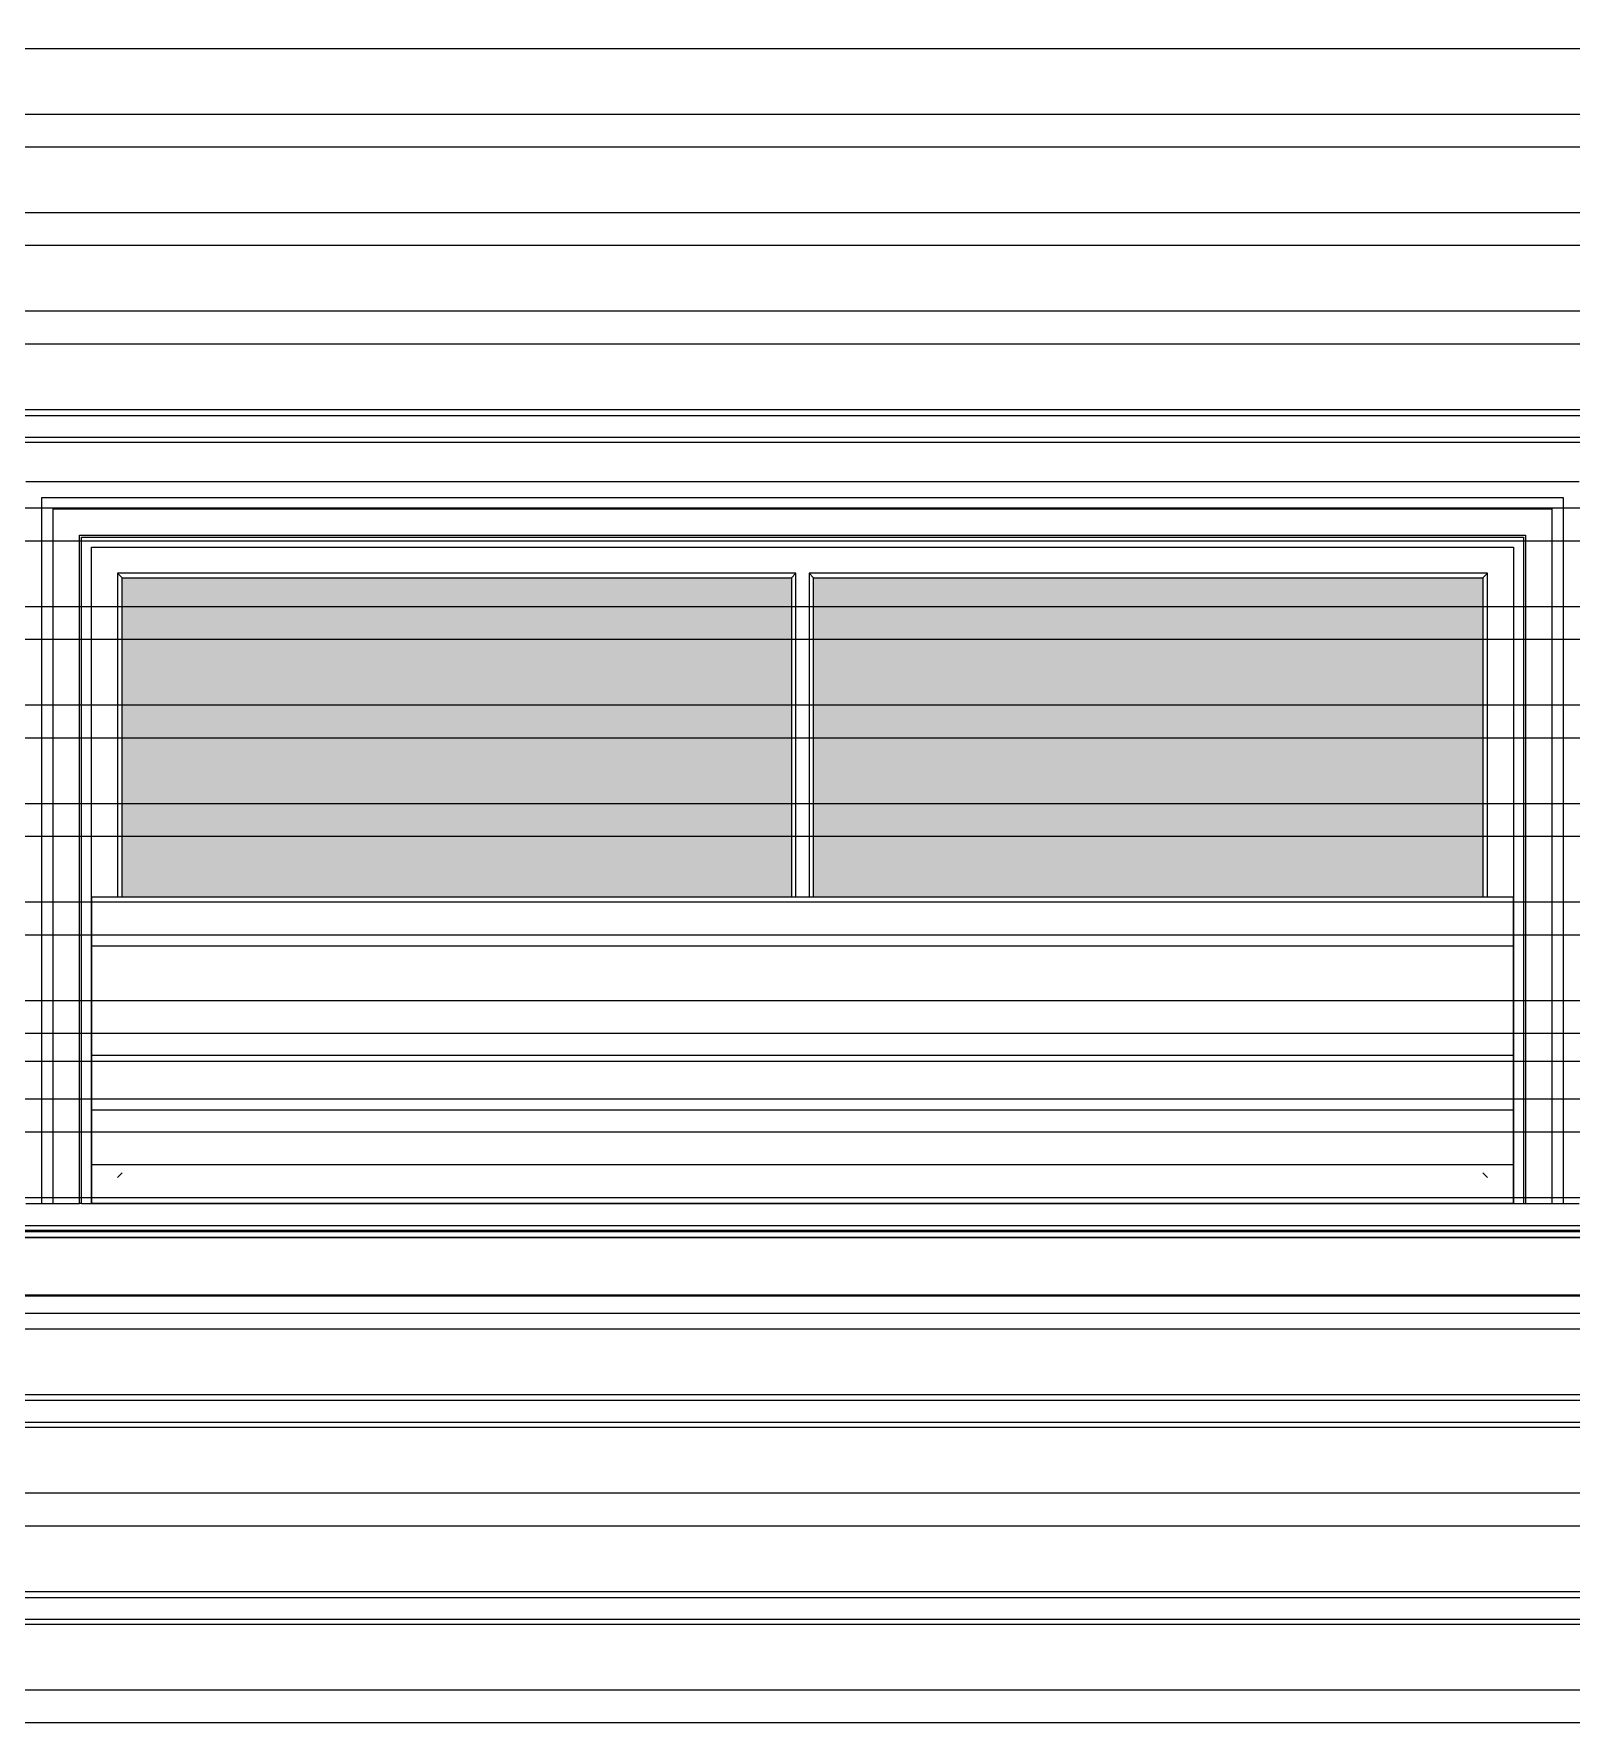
# Model space of a CAD drawing. Header units: inches. Extents: x 37.8 to 126.9, y 5.9 to 51.9.
# Drawn here: x 105.856 to 109.37, y 33.262 to 37.115 of the extents above; entities that cross this region are included whole.
import ezdxf

# ---------------------------------------------------------------- set-up
doc = ezdxf.new("R2010")
doc.units = ezdxf.units.IN
doc.header["$MEASUREMENT"] = 0
doc.layers.add('hatch', color=45, linetype='Continuous', lineweight=9)
doc.layers.add('LAYER1', color=8, linetype='Continuous', lineweight=9)
doc.layers.add('TEXT.', color=7, linetype='Continuous')

msp = doc.modelspace()

# ---------------------------------------------------------------- hatches: boundary and pattern name
at = {"true_color": 0x9898cc}
h = msp.add_hatch(dxfattribs=at)
h.set_pattern_fill('ANSI31', color=253, angle=135)
h.set_pattern_definition([(180, (290.93332, 359.28142), (-1e-17, -0.125), [])])
h.paths.add_polyline_path([(109.23803, 35.14228), (105.98803, 35.14228), (105.98803, 34.44228), (109.23803, 34.44228)])
at = {"layer": 'hatch'}
h = msp.add_hatch(color=256, dxfattribs=at)
h.dxf.hatch_style = 1
h.set_gradient(color1=(149, 180, 223), color2=(188, 208, 235), one_color=1, tint=0.83, name='INVCURVED')
h.paths.add_polyline_path([(106.05803, 35.14228), (107.58803, 35.14228), (107.58803, 35.87228), (106.05803, 35.87228)])
h = msp.add_hatch(color=256, dxfattribs=at)
h.dxf.hatch_style = 1
h.set_gradient(color1=(149, 180, 223), color2=(188, 208, 235), one_color=1, tint=0.83, name='INVCURVED')
h.paths.add_polyline_path([(107.63803, 35.14228), (109.16803, 35.14228), (109.16803, 35.87228), (107.63803, 35.87228)])
at = {"layer": 'LAYER1', "true_color": 0xc2b093}
h = msp.add_hatch(dxfattribs=at)
h.set_pattern_fill('ANSI32', color=253, scale=0.6, angle=135)
h.set_pattern_definition([(180, (290.93332, 359.28142), (-1e-17, -0.225), []), (180, (290.85832, 359.35642), (-1e-17, -0.225), [])])
h.paths.add_polyline_path([(106.05653, 37.34228), (106.05653, 37.54228), (106.05653, 37.59228), (106.05653, 37.99228), (106.05653, 38.04228), (106.05653, 38.44228), (106.05653, 38.49228), (106.05653, 38.84228), (107.05653, 38.84228), (107.05653, 38.49228), (107.05653, 38.44228), (107.05653, 38.04228), (107.05653, 37.99228), (107.05653, 37.59228), (107.05653, 37.54228), (107.05653, 37.34228)], flags=16)
h.paths.add_polyline_path([(107.99803, 37.34228), (107.99803, 37.54228), (107.99803, 37.59228), (107.99803, 37.99228), (107.99803, 38.04228), (107.99803, 38.44228), (107.99803, 38.49228), (107.99803, 38.84228), (108.99803, 38.84228), (108.99803, 38.49228), (108.99803, 38.44228), (108.99803, 38.04228), (108.99803, 37.99228), (108.99803, 37.59228), (108.99803, 37.54228), (108.99803, 37.34228)], flags=16)
h.paths.add_polyline_path([(116.59064, 26.14228), (116.59064, 26.94228), (117.19803, 26.94228), (117.19803, 26.14228)])
h.paths.add_polyline_path([(117.39803, 37.34228), (109.19803, 37.34228), (109.19803, 40.69228), (109.19803, 40.99228), (104.09803, 40.99228), (104.09803, 37.34228), (102.15807, 37.34228), (102.15807, 20.54228), (107.51799, 20.54228), (107.51799, 22.74228), (108.71799, 22.74228), (108.71799, 20.54228), (108.91799, 20.54228), (108.91799, 22.74228), (112.11799, 22.74228), (112.11799, 20.54228), (117.39803, 20.54228)])

# ---------------------------------------------------------------- linework, layer by layer
for p, q in [((106.14358, 36.24228), (102.15803, 36.24228)), ((113.41247, 36.24228), (106.14358, 36.24228)), ((117.39803, 36.19228), (102.15803, 36.19228)), ((105.83803, 36.09228), (109.38803, 36.09228)), ((105.87453, 36.05578), (109.35153, 36.05578)), ((105.87453, 35.79228), (105.87453, 36.05578)), ((105.90053, 36.02978), (109.32553, 36.02978)), ((105.90053, 35.79228), (105.90053, 36.02978)), ((109.32553, 36.02978), (109.32553, 35.79228)), ((109.35153, 36.05578), (109.35153, 35.79228)), ((105.96122, 35.96909), (109.26484, 35.96909)), ((105.96122, 35.79228), (105.96122, 35.96909)), ((105.96553, 35.96478), (109.26053, 35.96478)), ((105.96553, 35.79228), (105.96553, 35.96478)), ((109.26053, 35.96478), (109.26053, 35.79228)), ((109.26484, 35.96909), (109.26484, 35.79228)), ((105.98803, 34.44228), (105.98803, 35.94228)), ((105.98803, 35.94228), (109.23803, 35.94228)), ((109.23803, 35.94228), (109.23803, 35.79228)), ((106.04803, 35.88228), (106.04803, 35.14228)), ((107.59803, 35.88228), (106.04803, 35.88228)), ((106.05803, 35.87228), (106.04803, 35.88228)), ((106.05803, 35.14228), (106.05803, 35.87228)), ((106.05803, 35.87228), (107.58803, 35.87228)), ((107.58803, 35.87228), (107.59803, 35.88228)), ((107.58803, 35.87228), (107.58803, 35.14228)), ((107.59803, 35.14228), (107.59803, 35.88228)), ((109.17803, 35.88228), (107.62803, 35.88228)), ((107.62803, 35.88228), (107.62803, 35.14228)), ((107.63803, 35.87228), (107.62803, 35.88228)), ((107.63803, 35.14228), (107.63803, 35.87228)), ((107.63803, 35.87228), (109.16803, 35.87228)), ((109.16803, 35.87228), (109.17803, 35.88228)), ((109.16803, 35.87228), (109.16803, 35.14228)), ((109.17803, 35.14228), (109.17803, 35.88228)), ((105.87453, 35.74228), (105.87453, 35.79228)), ((105.90053, 35.74228), (105.90053, 35.79228)), ((105.96122, 35.74228), (105.96122, 35.79228)), ((105.96553, 35.74228), (105.96553, 35.79228)), ((109.23803, 35.79228), (109.23803, 35.74228)), ((109.26053, 35.79228), (109.26053, 35.74228)), ((109.26484, 35.79228), (109.26484, 35.74228)), ((109.32553, 35.79228), (109.32553, 35.74228)), ((109.35153, 35.79228), (109.35153, 35.74228)), ((105.87453, 35.34228), (105.87453, 35.74228)), ((105.90053, 35.34228), (105.90053, 35.74228)), ((105.96122, 35.34228), (105.96122, 35.74228)), ((105.96553, 35.34228), (105.96553, 35.74228)), ((109.23803, 35.74228), (109.23803, 35.34228)), ((109.26053, 35.74228), (109.26053, 35.34228)), ((109.26484, 35.74228), (109.26484, 35.34228)), ((109.32553, 35.74228), (109.32553, 35.34228)), ((109.35153, 35.74228), (109.35153, 35.34228)), ((105.87453, 35.29228), (105.87453, 35.34228)), ((105.90053, 35.29228), (105.90053, 35.34228)), ((105.96122, 35.29228), (105.96122, 35.34228)), ((105.96553, 35.29228), (105.96553, 35.34228)), ((109.23803, 35.34228), (109.23803, 35.29228)), ((109.26053, 35.34228), (109.26053, 35.29228)), ((109.26484, 35.34228), (109.26484, 35.29228)), ((109.32553, 35.34228), (109.32553, 35.29228)), ((109.35153, 35.34228), (109.35153, 35.29228)), ((105.87453, 34.89228), (105.87453, 35.29228)), ((105.90053, 34.89228), (105.90053, 35.29228)), ((105.96122, 34.89228), (105.96122, 35.29228)), ((105.96553, 34.89228), (105.96553, 35.29228)), ((109.23803, 35.29228), (109.23803, 34.89228)), ((109.26053, 35.29228), (109.26053, 34.89228)), ((109.26484, 35.29228), (109.26484, 34.89228)), ((109.32553, 35.29228), (109.32553, 34.89228)), ((109.35153, 35.29228), (109.35153, 34.89228)), ((105.87453, 34.84228), (105.87453, 34.89228)), ((105.90053, 34.84228), (105.90053, 34.89228)), ((105.96122, 34.84228), (105.96122, 34.89228)), ((105.96553, 34.84228), (105.96553, 34.89228)), ((109.23803, 34.89228), (109.23803, 34.84228)), ((109.26053, 34.89228), (109.26053, 34.84228)), ((109.26484, 34.89228), (109.26484, 34.84228)), ((109.32553, 34.89228), (109.32553, 34.84228)), ((109.35153, 34.89228), (109.35153, 34.84228)), ((105.87453, 34.44228), (105.87453, 34.84228)), ((105.90053, 34.44228), (105.90053, 34.84228)), ((105.96122, 34.44228), (105.96122, 34.84228)), ((105.96553, 34.44228), (105.96553, 34.84228)), ((109.23803, 34.84228), (109.23803, 34.44228)), ((109.26053, 34.84228), (109.26053, 34.44228)), ((109.26484, 34.84228), (109.26484, 34.44228)), ((109.32553, 34.84228), (109.32553, 34.44228)), ((109.35153, 34.84228), (109.35153, 34.44228)), ((106.05803, 34.51228), (106.04803, 34.50228)), ((109.17803, 34.50228), (109.16803, 34.51228)), ((105.83803, 34.44228), (105.87453, 34.44228)), ((105.87453, 34.44228), (105.90053, 34.44228)), ((105.90053, 34.44228), (105.96122, 34.44228)), ((105.96553, 34.44228), (105.96122, 34.44228)), ((105.96553, 34.44228), (105.98803, 34.44228)), ((109.23803, 34.44228), (105.98803, 34.44228)), ((109.23803, 34.44228), (109.26053, 34.44228)), ((109.26053, 34.44228), (109.26484, 34.44228)), ((109.26484, 34.44228), (109.32553, 34.44228)), ((109.32553, 34.44228), (109.35153, 34.44228)), ((109.35153, 34.44228), (109.38803, 34.44228)), ((105.77001, 34.37894), (109.45604, 34.37894)), ((105.79803, 34.39228), (109.42803, 34.39228)), ((105.79803, 34.36561), (109.42803, 34.36561)), ((105.79803, 34.36527), (109.42803, 34.36527)), ((105.79803, 34.23394), (109.42803, 34.23394)), ((105.79803, 34.19228), (109.42803, 34.19228)), ((109.80803, 33.99228), (102.15803, 33.99228)), ((109.80803, 33.94228), (102.15803, 33.94228)), ((102.15803, 33.54228), (109.80803, 33.54228)), ((109.80803, 33.49228), (102.15803, 33.49228))]:
    msp.add_line(p, q)
msp.add_lwpolyline([(109.23803, 35.14228), (105.98803, 35.14228), (105.98803, 34.44228), (109.23803, 34.44228)], close=True)
at = {"layer": 'TEXT.', "color": 8}
msp.add_line((116.3116, 34.76728), (101.05421, 34.76728), dxfattribs=at)

doc.saveas('drawing.dxf')
